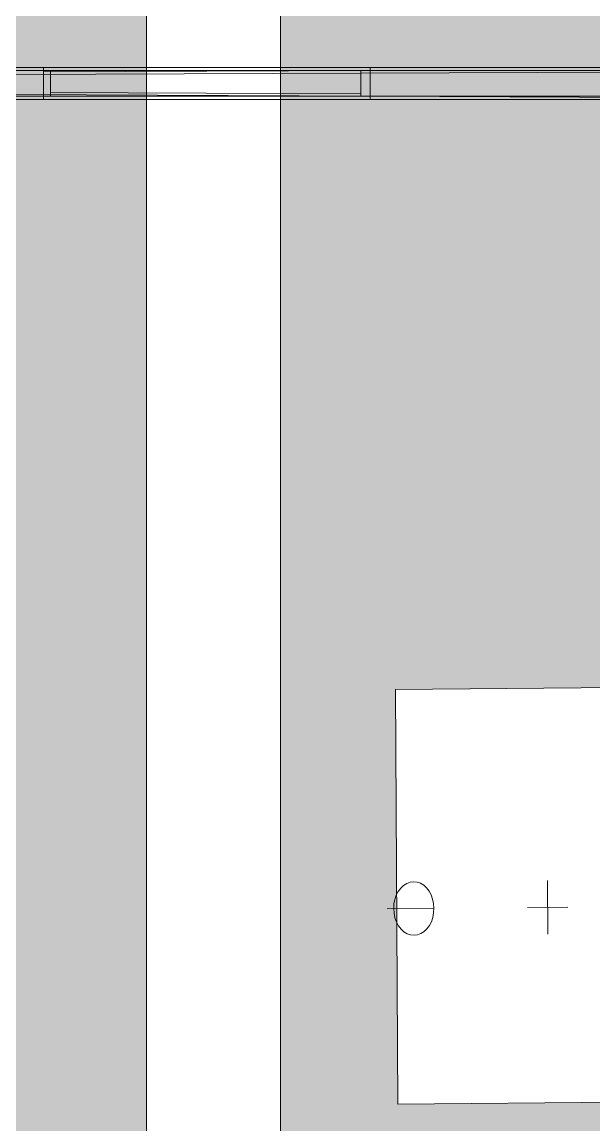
# Model space of a CAD drawing. Header units: millimetres. Extents: x 141848 to 1648660, y -821378 to -151356.
# Drawn here: x 217768 to 218195, y -271395 to -270572 of the extents above; entities that cross this region are included whole.
import ezdxf

# ---------------------------------------------------------------- set-up
doc = ezdxf.new("R2010")
doc.units = ezdxf.units.MM
doc.header["$MEASUREMENT"] = 0
doc.linetypes.add('Points tirets', pattern=[335.138881, 176.388884, -88.194442, 0, -70.555556])
doc.linetypes.add('Wipeout_Contour', pattern=[1000, 0, -1000])
for name, color, linetype in [('Sols_ Dalles', 7, 'Continuous'), ('Structure - Murs extérieurs', 7, 'Continuous'), ('TopoAlt', 7, 'Continuous')]:
    doc.layers.add(name, color=color, linetype=linetype)

# ---------------------------------------------------------------- blocks, each defined once
blk = doc.blocks.new('Dalle_14_1', base_point=(217961.31, -273253.27))
at = {"layer": 'Sols_ Dalles', "linetype": 'Continuous', "lineweight": 0, "true_color": 0x2e271c}
blk.add_hatch(color=250, dxfattribs=at).paths.add_polyline_path([(217961.31, -273253.27, 0.415791), (219972.08, -275253.24), (252109.07, -275105.97, 0.414214), (254098.27, -273095.23), (254087.39, -271073.02, -0.001346), (254087.36, -271062.25), (253905.62, -271062.25), (253905.62, -267687.29), (253887.34, -267687.29), (253887.34, -265687.29), (250537.57, -265687.29), (250537.57, -270787.29), (250537.73, -271092.13), (250548.62, -273114.34), (220537.57, -273253.27), (220537.57, -270687.29), (220537.57, -265687.29), (219961.31, -265687.29, 0.258849), (218113.76, -267154.75, 0.098562), (217961.31, -267920.63)])
at = {"layer": 'Sols_ Dalles', "color": 250, "linetype": 'Continuous', "lineweight": 5, "true_color": 0x1f1f1f, "flags": 128}
blk.add_lwpolyline([(217961.31, -273253.27, 0.415791), (219972.08, -275253.24), (252109.07, -275105.97, 0.414214), (254098.27, -273095.23), (254087.39, -271073.02, -0.001346), (254087.36, -271062.25), (253905.62, -271062.25), (253905.62, -267687.29), (253887.34, -267687.29), (253887.34, -265687.29), (250537.57, -265687.29), (250537.57, -270787.29), (250537.73, -271092.13), (250548.62, -273114.34), (220537.57, -273253.27), (220537.57, -270687.29), (220537.57, -265687.29), (219961.31, -265687.29, 0.258849), (218113.76, -267154.75, 0.098562), (217961.31, -267920.63)], format="xyb", close=True, dxfattribs=at)
blk = doc.blocks.new('Mur_56_1', base_point=(218049.58, -271371.49))
at = {"color": 254, "linetype": 'Wipeout_Contour', "lineweight": 0, "ltscale": 1434044.950907383}
blk.add_wipeout([(218049.58, -271371.49), (250537.27, -271087.28), (250534.65, -270787.29), (218046.96, -271071.5)], dxfattribs=at).dxf.layer = 'TopoAlt'
at = {"layer": 'TopoAlt', "color": 190, "linetype": 'Continuous', "lineweight": 5, "true_color": 0x8002ff, "flags": 128}
for points in [[(250534.65, -270787.29), (218046.96, -271071.5)], [(218046.96, -271071.5), (218049.58, -271371.49)], [(218049.58, -271371.49), (250537.27, -271087.28)]]:
    blk.add_lwpolyline(points, dxfattribs=at)
blk = doc.blocks.new('Mur_66_1', base_point=(217961.31, -267920.63))
at = {"color": 254, "linetype": 'Wipeout_Contour', "lineweight": 0, "ltscale": 1389707.518110013}
blk.add_wipeout([(217861.31, -267920.63), (217861.31, -273253.27), (217961.31, -273253.27), (217961.31, -267920.63)], dxfattribs=at).dxf.layer = 'Structure - Murs extérieurs'
at = {"layer": 'Structure - Murs extérieurs', "color": 7, "linetype": 'Continuous', "lineweight": 5, "flags": 128}
for points in [[(217861.31, -267920.63), (217861.31, -273253.27)], [(217961.31, -273253.27), (217961.31, -267920.63)]]:
    blk.add_lwpolyline(points, dxfattribs=at)
blk = doc.blocks.new('Garde-corps_1_1')
at = {"color": 7, "linetype": 'Continuous', "lineweight": 5}
for p, q in [((218160.25, -271213.07), (218160.58, -271253.07)), ((218175.41, -271232.95), (218145.41, -271233.2))]:
    blk.add_line(p, q, dxfattribs=at)
at = {"color": 7, "linetype": 'Points tirets', "lineweight": 5}
blk.add_line((218040.66, -271234.06), (218075.66, -271233.77), dxfattribs=at)
at = {"color": 7, "linetype": 'Continuous', "lineweight": 5, "flags": 128}
blk.add_lwpolyline([(218060.82, -271253.89), (218063.42, -271253.57), (218065.94, -271252.64), (218068.3, -271251.15), (218070.42, -271249.13), (218072.25, -271246.65), (218073.73, -271243.79), (218074.81, -271240.62), (218075.46, -271237.24), (218075.66, -271233.77), (218075.4, -271230.3), (218074.7, -271226.94), (218073.56, -271223.79), (218072.04, -271220.94), (218070.17, -271218.49), (218068.01, -271216.51), (218065.63, -271215.06), (218063.1, -271214.18), (218060.49, -271213.89), (218057.89, -271214.22), (218055.37, -271215.14), (218053.02, -271216.63), (218050.89, -271218.65), (218049.06, -271221.13), (218047.58, -271224), (218046.51, -271227.17), (218045.86, -271230.54), (218045.66, -271234.02), (218045.91, -271237.49), (218046.62, -271240.85), (218047.75, -271244), (218049.27, -271246.84), (218051.14, -271249.29), (218053.3, -271251.27), (218055.68, -271252.73), (218058.21, -271253.61)], close=True, dxfattribs=at)
blk = doc.blocks.new('Garde-corps_3_1')
at = {"color": 7, "linetype": 'Continuous', "lineweight": 5}
for p, q in [((218160.25, -271213.07), (218160.58, -271253.07)), ((218175.41, -271232.95), (218145.41, -271233.2))]:
    blk.add_line(p, q, dxfattribs=at)
at = {"color": 7, "linetype": 'Points tirets', "lineweight": 5}
blk.add_line((218040.66, -271234.06), (218075.66, -271233.77), dxfattribs=at)
at = {"color": 7, "linetype": 'Continuous', "lineweight": 5, "flags": 128}
blk.add_lwpolyline([(218060.82, -271253.89), (218063.42, -271253.57), (218065.94, -271252.64), (218068.3, -271251.15), (218070.42, -271249.13), (218072.25, -271246.65), (218073.73, -271243.79), (218074.81, -271240.62), (218075.46, -271237.24), (218075.66, -271233.77), (218075.4, -271230.3), (218074.7, -271226.94), (218073.56, -271223.79), (218072.04, -271220.94), (218070.17, -271218.49), (218068.01, -271216.51), (218065.63, -271215.06), (218063.1, -271214.18), (218060.49, -271213.89), (218057.89, -271214.22), (218055.37, -271215.14), (218053.02, -271216.63), (218050.89, -271218.65), (218049.06, -271221.13), (218047.58, -271224), (218046.51, -271227.17), (218045.86, -271230.54), (218045.66, -271234.02), (218045.91, -271237.49), (218046.62, -271240.85), (218047.75, -271244), (218049.27, -271246.84), (218051.14, -271249.29), (218053.3, -271251.27), (218055.68, -271252.73), (218058.21, -271253.61)], close=True, dxfattribs=at)
blk = doc.blocks.new('Forme_58_1')
at = {"color": 7, "linetype": 'Continuous', "lineweight": 20, "flags": 128}
for points in [[(213477.32, -270608.61), (218021.11, -270608.61)], [(217996.11, -270608.61), (217789.61, -270608.61)], [(218021.11, -270608.61), (218547.58, -270608.61)], [(218547.58, -270608.61), (218021.11, -270610.6)], [(218021.11, -270610.6), (213477.32, -270627.81)], [(218021.11, -270625.95), (217789.61, -270625.08)], [(213477.32, -270627.81), (218021.11, -270627.81)], [(218021.11, -270627.81), (217789.61, -270627.81)], [(218021.11, -270627.81), (217821.35, -270627.81)], [(218021.11, -270627.81), (218547.58, -270627.81)]]:
    blk.add_lwpolyline(points, dxfattribs=at)
at = {"color": 212, "linetype": 'Continuous', "lineweight": 5, "true_color": 0xcb00cc, "flags": 128}
for points in [[(218021.11, -270608.61), (217996.11, -270608.61), (217789.61, -270608.61)], [(217789.61, -270608.61), (217789.61, -270625.08), (217789.61, -270627.81)], [(218021.11, -270627.81), (218021.11, -270610.6), (218021.11, -270608.61)], [(217789.61, -270627.81), (217821.35, -270627.81), (218021.11, -270627.81)]]:
    blk.add_lwpolyline(points, dxfattribs=at)
blk = doc.blocks.new('Forme_59_1')
at = {"color": 7, "linetype": 'Continuous', "lineweight": 20, "flags": 128}
for points in [[(218028.06, -270606.21), (213478.26, -270606.21)], [(218028.06, -270627.75), (213478.26, -270606.21)], [(217784.37, -270606.21), (218028.06, -270606.21)], [(218028.06, -270608.49), (217784.37, -270609.65)], [(218028.06, -270606.21), (217817.92, -270606.21)], [(218548.53, -270606.21), (218028.06, -270606.21)], [(218028.06, -270630.21), (213478.26, -270630.21)], [(217784.37, -270630.21), (218001.99, -270630.21)], [(218548.53, -270630.21), (218028.06, -270627.75)], [(218548.53, -270630.21), (218028.06, -270630.21)]]:
    blk.add_lwpolyline(points, dxfattribs=at)
at = {"color": 212, "linetype": 'Continuous', "lineweight": 5, "true_color": 0xcb00cc, "flags": 128}
for points in [[(217784.37, -270606.21), (217784.37, -270609.65), (217784.37, -270630.21)], [(218028.06, -270606.21), (217817.92, -270606.21), (217784.37, -270606.21)], [(218028.06, -270630.21), (218028.06, -270627.75), (218028.06, -270606.21)], [(217784.37, -270630.21), (218001.99, -270630.21), (218028.06, -270630.21)]]:
    blk.add_lwpolyline(points, dxfattribs=at)

msp = doc.modelspace()

# ---------------------------------------------------------------- hatches: boundary and pattern name
at = {"linetype": 'Continuous', "lineweight": 0, "true_color": 0x6f6f6f}
h = msp.add_hatch(color=8, dxfattribs=at)
h.paths.add_polyline_path([(141848.442, -295062.571), (269220.821, -293826.868), (269220.821, -270902.734), (268763.049, -270902.734), (254213.6, -271040.575), (254213.6, -163437.635), (153156.2, -163437.635), (153156.2, -271040.575), (153182.962, -271040.57), (153183.146, -272000.514, -0.4094274), (149183.681, -275935.042), (141848.442, -275935.042)])
h.paths.add_polyline_path([(158435.584, -260639.953), (155145.584, -260639.953), (155145.584, -248364.953), (155145.584, -243089.974), (155145.584, -242189.974), (158435.584, -242189.974)], flags=0)
h.paths.add_polyline_path([(161503.433, -171995.57), (161503.433, -193810.571), (161503.433, -230015.57), (161503.433, -260810.571), (196775.042, -260810.571), (196775.042, -222495.57), (186955.542, -222495.57), (186955.542, -218295.57), (196754.55, -218295.57), (196754.55, -208495.57), (196754.55, -204495.57), (193355.542, -204495.57), (193355.542, -195161.535), (195576.034, -195161.535), (195576.034, -189810.571), (217850.068, -189810.571), (217850.068, -262266.885), (245610.045, -262266.885), (245610.045, -253395.571), (245626.034, -253395.571), (246426.034, -253395.571), (247826.034, -253395.571), (247826.034, -248005.571), (247826.034, -246605.571), (245626.034, -246605.571), (245610.045, -246605.571), (245610.045, -171995.57), (212806.28, -171995.57)], flags=0)
h.paths.add_polyline_path([(162737.042, -269433.913, -0.0903187), (162858.773, -268727.623, -0.2014487), (163912.639, -267592.74, -0.1042114), (164718.006, -267415.055), (165317.979, -267409.371, -0.1040446), (166125.354, -267571.244, -0.2382555), (167284.257, -268953.318, -0.0551886), (167336.836, -269390.334), (167338.931, -269611.438), (167351.046, -270890.267), (167092.583, -271892.761, -0.2679492), (165370.083, -272909.124), (164770.11, -272914.808, -0.1937175), (163379.252, -272370.185, -0.0705688), (163028.663, -271931.262, -0.1316525), (162751.253, -270933.845)], flags=0)
h.paths.add_polyline_path([(175327.752, -275599.002, -0.4157911), (173316.986, -273599.031), (173316.986, -273452.052), (173330.488, -267377.824, -0.3805567), (175316.986, -265609.826), (175394.714, -265609.826), (175394.714, -270609.826), (190394.714, -270609.826), (190394.714, -265609.826), (195356.191, -265609.826, -0.4142136), (196856.191, -267109.826), (196856.191, -273660.699, -0.3455016), (195137.285, -275433.432)], flags=0)
h.paths.add_polyline_path([(205510.093, -271504.083, -0.1344739), (205230.948, -270484.937), (205230.948, -268984.937, -0.4142136), (207230.948, -266984.937), (207830.948, -266984.937, -0.4142136), (209830.948, -268984.937), (209830.948, -270484.937, -0.1288203), (209574.03, -271465.581, -0.2709363), (207830.948, -272484.937), (207230.948, -272484.937, -0.26498)], flags=0)
h.paths.add_polyline_path([(217862.687, -273329.325), (217869.949, -267730.336, -0.0985615), (218100.718, -266943.721), (218117.681, -266951.545, -0.258849), (219955.479, -265605.827), (219953.141, -265587.294), (220637.569, -265587.294), (220637.569, -265687.294), (220637.569, -270687.294), (250537.569, -270687.294), (250537.569, -265687.294), (252208.004, -265687.294), (254186.294, -265687.294), (254186.294, -267687.294), (254186.294, -271062.255, 0.0013458), (254186.323, -271073.021), (254197.209, -273095.233, -0.4142136), (252208.004, -275105.97), (243484.534, -275105.97, -0.005189), (243431.438, -275116.103), (235447.992, -275196.191), (220071.012, -275253.24, -0.3865533), (217873.089, -273475.385, -0.0251892)], flags=0)
at = {"layer": 'Sols_ Dalles', "linetype": 'Continuous', "lineweight": 0, "true_color": 0x2e271c}
h = msp.add_hatch(color=250, dxfattribs=at)
edge = h.paths.add_edge_path()
edge.add_arc((219961.309, -273253.269), 2000, 180, 270.308426)
edge.add_line((219972.076, -275253.24), (252109.067, -275105.97))
edge.add_arc((252098.301, -273105.999), 2000, 270.308426, 360.308426)
edge.add_line((254098.272, -273095.233), (254087.386, -271073.021))
edge.add_arc((256087.357, -271062.255), 2000, 180, 180.308426, ccw=False)
edge.add_line((254087.357, -271062.255), (254087.357, -267687.294))
edge.add_line((254087.357, -267687.294), (254087.357, -265687.294))
edge.add_line((254087.357, -265687.294), (250537.569, -265687.294))
edge.add_line((250537.569, -265687.294), (250537.569, -270787.292))
edge.add_line((250537.569, -270787.292), (250537.729, -271092.129))
edge.add_line((250537.729, -271092.129), (250548.615, -273114.341))
edge.add_line((250548.615, -273114.341), (220537.569, -273253.269))
edge.add_line((220537.569, -273253.269), (220537.569, -270687.294))
edge.add_line((220537.569, -270687.294), (220537.569, -265687.294))
edge.add_line((220537.569, -265687.294), (219961.309, -265687.294))
edge.add_arc((220359.867, -268085.851), 2431.445, 99.434374, 157.484062)
edge.add_arc((219961.309, -267920.633), 2000, 157.484062, 180)
edge.add_line((217961.309, -267920.633), (217961.309, -273253.269))

# ---------------------------------------------------------------- linework, layer by layer
at = {"color": 9, "linetype": 'Continuous', "lineweight": 5}
msp.add_lwpolyline([(217873.089, -273475.385, 0.3865533), (220071.012, -275253.24), (235447.992, -275196.191), (243431.438, -275116.103, 0.005189), (243484.534, -275105.97), (252208.004, -275105.97, 0.4142136), (254197.209, -273095.233), (254186.323, -271073.021, -0.0013458), (254186.294, -271062.255), (254186.294, -267687.294), (254186.294, -265687.294), (252208.004, -265687.294), (250537.569, -265687.294), (250537.569, -270687.294), (220637.569, -270687.294), (220637.569, -265687.294), (220637.569, -265587.294), (219953.141, -265587.294), (219955.479, -265605.827, 0.258849), (218117.681, -266951.545), (218100.718, -266943.721, 0.0985615), (217869.949, -267730.336), (217862.687, -273329.325, 0.0251892)], format="xyb", close=True, dxfattribs=at)
at = {"color": 212, "linetype": 'Continuous', "lineweight": 5, "true_color": 0xcb00cc, "flags": 128}
for points in [[(217784.369, -270606.21), (217784.369, -270609.648), (217784.369, -270630.21)], [(217789.606, -270608.61), (217789.606, -270625.076), (217789.606, -270627.81)], [(218021.113, -270627.81), (218021.113, -270610.603), (218021.113, -270608.61)], [(218028.065, -270630.21), (218028.065, -270627.746), (218028.065, -270606.21)]]:
    msp.add_lwpolyline(points, dxfattribs=at)
at = {"color": 7, "linetype": 'Continuous', "lineweight": 20, "flags": 128}
for points in [[(218021.113, -270608.61), (218547.577, -270608.61)], [(218547.577, -270608.61), (218021.113, -270610.603)], [(218548.525, -270606.21), (218028.065, -270606.21)], [(218021.113, -270627.81), (218547.577, -270627.81)], [(218548.525, -270630.21), (218028.065, -270627.746)], [(218548.525, -270630.21), (218028.065, -270630.21)]]:
    msp.add_lwpolyline(points, dxfattribs=at)
at = {"layer": 'Sols_ Dalles', "color": 7, "linetype": 'Continuous', "lineweight": 5, "flags": 128}
msp.add_lwpolyline([(217961.309, -273253.269, 0.4157911), (219972.076, -275253.24), (252109.067, -275105.97, 0.4142136), (254098.272, -273095.233), (254087.386, -271073.021, -0.0013458), (254087.357, -271062.255), (254087.357, -267687.294), (254087.357, -265687.294), (250537.569, -265687.294), (250537.569, -270787.292), (250537.729, -271092.129), (250548.615, -273114.341), (220537.569, -273253.269), (220537.569, -270687.294), (220537.569, -265687.294), (219961.309, -265687.294, 0.2588489), (218113.763, -267154.752, 0.0985616), (217961.309, -267920.633)], format="xyb", close=True, dxfattribs=at)
at = {"layer": 'Sols_ Dalles', "color": 250, "linetype": 'Continuous', "lineweight": 5, "true_color": 0x1f1f1f}
msp.add_lwpolyline([(217961.309, -273253.269, 0.4157911), (219972.076, -275253.24), (252109.067, -275105.97, 0.4142136), (254098.272, -273095.233), (254087.386, -271073.021, -0.0013458), (254087.357, -271062.255), (254087.357, -267687.294), (254087.357, -265687.294), (250537.569, -265687.294), (250537.569, -270787.292), (250537.729, -271092.129), (250548.615, -273114.341), (220537.569, -273253.269), (220537.569, -270687.294), (220537.569, -265687.294), (219961.309, -265687.294, 0.2588489), (218113.763, -267154.752, 0.0985616), (217961.309, -267920.633)], format="xyb", close=True, dxfattribs=at)

# ---------------------------------------------------------------- block references
msp.add_blockref('Dalle_14_1', (217961.309, -273253.269), dxfattribs=at)

# ---------------------------------------------------------------- next in the draw order: block references
at = {"layer": 'Structure - Murs extérieurs', "color": 211, "lineweight": 5, "true_color": 0xfe55ff}
msp.add_blockref('Mur_66_1', (217961.309, -267920.633), dxfattribs=at)
at = {"layer": 'TopoAlt', "color": 211, "lineweight": 5, "true_color": 0xfe55ff}
msp.add_blockref('Mur_56_1', (218049.581, -271371.493), dxfattribs=at)

# ---------------------------------------------------------------- next in the draw order: linework, layer by layer
at = {"color": 7, "linetype": 'Continuous', "lineweight": 20, "flags": 128}
for points in [[(213477.317, -270608.61), (218021.113, -270608.61)], [(218028.065, -270606.21), (213478.263, -270606.21)], [(218028.065, -270627.746), (213478.263, -270606.21)], [(217784.369, -270606.21), (218028.065, -270606.21)], [(218028.065, -270608.494), (217784.369, -270609.648)], [(217996.109, -270608.61), (217789.606, -270608.61)], [(218028.065, -270606.21), (217817.916, -270606.21)], [(218021.113, -270610.603), (213477.317, -270627.81)], [(218021.113, -270625.952), (217789.606, -270625.076)], [(213477.317, -270627.81), (218021.113, -270627.81)], [(218028.065, -270630.21), (213478.263, -270630.21)], [(217784.369, -270630.21), (218001.992, -270630.21)], [(218021.113, -270627.81), (217789.606, -270627.81)], [(218021.113, -270627.81), (217821.351, -270627.81)]]:
    msp.add_lwpolyline(points, dxfattribs=at)
at = {"color": 212, "linetype": 'Continuous', "lineweight": 5, "true_color": 0xcb00cc, "flags": 128}
for points in [[(218028.065, -270606.21), (217817.916, -270606.21), (217784.369, -270606.21)], [(218021.113, -270608.61), (217996.109, -270608.61), (217789.606, -270608.61)], [(217784.369, -270630.21), (218001.992, -270630.21), (218028.065, -270630.21)], [(217789.606, -270627.81), (217821.351, -270627.81), (218021.113, -270627.81)]]:
    msp.add_lwpolyline(points, dxfattribs=at)
at = {"layer": 'Structure - Murs extérieurs', "color": 7, "linetype": 'Continuous', "lineweight": 5}
for points in [[(217861.309, -267920.633), (217861.309, -273253.269)], [(217961.309, -273253.269), (217961.309, -267920.633)]]:
    msp.add_lwpolyline(points, dxfattribs=at)
at = {"layer": 'TopoAlt', "color": 190, "linetype": 'Continuous', "lineweight": 5, "true_color": 0x8002ff}
msp.add_lwpolyline([(253886.348, -270769.248), (218046.957, -271071.504)], dxfattribs=at)

# ---------------------------------------------------------------- next in the draw order: block references
at = {"linetype": 'Continuous', "lineweight": 0}
for name in ['Forme_59_1', 'Forme_58_1']:
    msp.add_blockref(name, (0, 0), dxfattribs=at)

# ---------------------------------------------------------------- next in the draw order: wipeouts: each hides what was drawn before it
at = {"color": 254, "linetype": 'Wipeout_Contour', "lineweight": 0, "ltscale": 1438589.353908819}
msp.add_wipeout([(253886.348, -270769.248), (218046.952, -271070.502), (218048.617, -271379.892), (253886.294, -271069.253)], dxfattribs=at).dxf.layer = 'TopoAlt'

# ---------------------------------------------------------------- next in the draw order: linework, layer by layer
at = {"layer": 'Structure - Murs extérieurs', "color": 7, "linetype": 'Continuous', "lineweight": 5, "flags": 128}
for points in [[(250437.569, -270687.292), (220637.569, -270687.292), (220637.569, -265687.294), (220637.569, -265587.294), (220537.569, -265587.294), (219953.141, -265587.294, 0.2597272), (218021.387, -267116.457, 0.0985618), (217861.309, -267920.633), (217861.309, -273253.269, 0.4157854), (219972.573, -275353.239), (252109.564, -275205.969, 0.4142192)], [(252109.067, -275105.97), (219972.076, -275253.24, -0.4157911), (217961.309, -273253.269), (217961.309, -267920.633, -0.0985616), (218113.763, -267154.752, -0.2588489), (219961.309, -265687.294), (220537.569, -265687.294), (220537.569, -270687.292), (220537.569, -270787.292), (220637.569, -270787.292), (250437.569, -270787.292)]]:
    msp.add_lwpolyline(points, format="xyb", dxfattribs=at)
at = {"layer": 'TopoAlt', "color": 7, "linetype": 'Continuous', "lineweight": 5, "flags": 128}
msp.add_lwpolyline([(253886.348, -270769.248), (218046.952, -271070.502), (218048.617, -271379.892), (253886.294, -271069.253)], close=True, dxfattribs=at)

# ---------------------------------------------------------------- next in the draw order: block references
at = {"color": 7, "linetype": 'Continuous', "lineweight": 5}
for name in ['Garde-corps_1_1', 'Garde-corps_3_1']:
    msp.add_blockref(name, (0, 0), dxfattribs=at)

doc.saveas('drawing.dxf')
